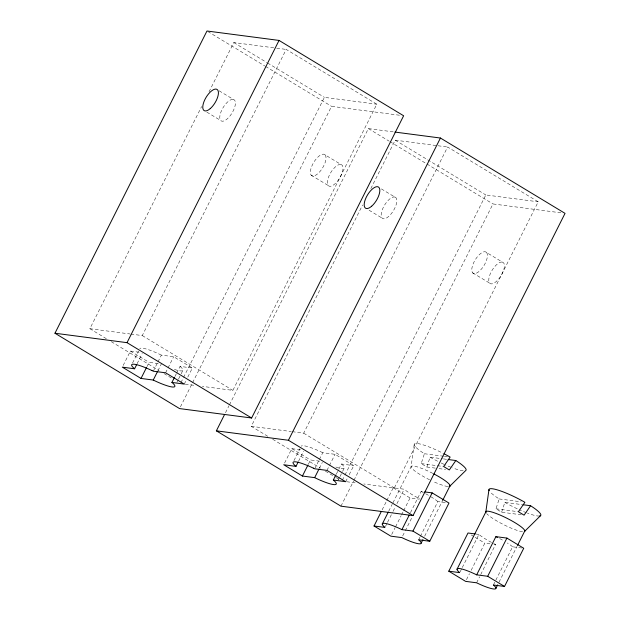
<?xml version="1.0" encoding="UTF-8"?>
<svg xmlns="http://www.w3.org/2000/svg" width="620" height="620" viewBox="0 0 620 620"><rect width="100%" height="100%" fill="white"/><g stroke="black" fill="none" stroke-linecap="round" stroke-linejoin="round"><path stroke-width="0.46" stroke-dasharray="3.1 2.33" d="M414.191 444.486L411.075 466.752L392.584 503.525M435.294 468.123L426.878 467.015L421.213 463.597L424.398 453.732L421.623 451.887A28.97 4.782 26.7 0 1 416.942 443.486A28.97 4.782 26.7 0 1 443.657 453.569M521.273 514.794L501.634 512.221L495.969 508.795L499.154 498.937L496.38 497.085A28.97 4.782 26.7 0 1 490.141 491.924M426.878 467.015L430.079 457.157L442.486 458.777M501.634 512.221L504.835 502.363L522.009 504.61M137.121 363.7L142.205 353.524M298.53 461.303L303.606 451.128M106.346 338.683L89.869 328.716L201.616 106.532M209.01 91.838L233.794 42.563L275.722 48.042M123.178 365.451L130.417 351.067L139.857 352.315M130.843 334.079L142.275 335.575L286.2 49.414L376.813 104.207L232.888 390.368L202.399 386.376M132.556 363.018L138.516 351.176M146.979 366.598L149.102 362.367L159.456 363.723M153.28 371.186L157.534 362.731M157.96 361.886L161.363 355.113L173.654 356.725L192.34 368.024L186.814 379.022M157.937 370.737L161.34 363.963M165.571 372.798L173.654 356.725M176.917 382.276L178.196 379.735M178.622 378.89L180.753 374.658M181.172 373.813L182.877 370.427M180.916 382.649L183.086 378.324M183.52 377.464L324.407 97.356L376.813 104.207M184.256 384.098L186.388 379.866M180.428 406.852L192.154 383.532M192.588 382.672L331.568 106.338L399.838 115.274M225.486 412.703L228.966 405.79M229.4 404.93L368.381 128.603L393.979 131.952M267.747 436.279L251.271 426.32L362.584 204.995M370.845 188.573L395.196 140.159L437.123 145.646M284.588 463.047L291.819 448.663L301.258 449.911M292.245 431.683L303.684 433.179L447.609 147.017L538.222 201.81L394.297 487.971L363.8 483.98M293.965 460.621L299.917 448.771M308.38 464.194L310.512 459.963L320.865 461.319M314.681 468.79L318.944 460.327M319.362 459.482L322.772 452.716L335.056 454.321L353.749 465.62L348.215 476.625M319.339 468.332L322.322 462.411M326.972 470.394L335.056 454.321M338.326 479.872L339.597 477.338M340.024 476.493L342.155 472.262M342.581 471.409L344.278 468.03M342.317 480.244L344.495 475.928M344.929 475.06L485.809 194.951L538.222 201.81M345.658 481.701L347.789 477.47M340.961 506.176L353.555 481.136M353.989 480.268L492.97 203.941L561.24 212.869M382.145 509.865L386.407 501.371M386.841 500.526L393.243 487.793L404.186 489.226L405.085 489.963A21.731 3.588 26.7 0 0 420.004 498.891M388.709 511.221L392.15 504.378M385.408 526.574L387.113 523.179M387.539 522.327L392.662 512.143M393.088 511.291L395.227 507.052M396.932 503.657L404.186 489.226M391.701 534.463L395.118 527.674M395.545 526.822L401.094 515.786M401.52 514.941L403.232 511.546M403.659 510.694L410.06 497.961L419.221 499.162M410.456 512.663L421.127 491.443L422.972 491.683M402.698 535.905L404.837 531.658M405.263 530.805L412.091 517.227M418.639 539.795L419.918 537.253M420.344 536.401L437.852 501.596L445.268 502.572M424.654 536.207L442.719 500.293M460.156 571.779L461.869 568.385M462.295 567.533L478.942 534.432L479.841 535.168A21.731 3.588 26.7 0 0 495.519 544.468L480.019 576.011M466.457 579.669L469.449 573.725M471.154 570.33L484.817 543.167L490.311 543.887M476.602 582.8L479.586 576.864M493.396 585.001L512.608 546.801L521.877 548.018M498.984 582.273L517.049 546.352M174.917 376.518L176.204 373.992M176.63 373.147L180.064 366.404L192.34 368.024M336.319 474.122L341.465 464L353.749 465.62M276.675 48.166L286.2 49.414M438.077 145.77L447.609 147.017M89.869 328.716L129.89 333.955M185.248 384.137L195.726 385.508M251.271 426.32L291.292 431.551M424.398 453.732L443.463 456.227M444.416 456.351L449.182 456.971M443.439 458.901L447.253 459.404M421.213 463.597L443.641 466.527M439.038 468.611L445.579 469.464M499.154 498.937L521.079 501.805M346.65 481.732L357.128 483.104M495.969 508.795L518.398 511.732M476.207 534.068L478.942 534.432M493.977 544.368L495.814 544.608M161.363 355.113L160.037 354.462A24.141 3.983 26.7 0 0 139.794 348.634M322.772 452.716L321.439 452.058A24.141 3.983 26.7 0 0 301.196 446.229M430.079 457.157L431.9 458.203A28.97 4.782 26.7 0 0 438.286 461.567M504.835 502.363L506.656 503.401A28.97 4.782 26.7 0 0 518.739 509.493M233.794 42.563L266.74 62.481M267.561 62.984L324.407 97.356M395.196 140.159L485.809 194.951M207.801 31.496L264.732 65.929M265.554 66.425L331.568 106.338M368.381 128.603L389.004 141.073M389.833 141.569L426.134 163.525M426.963 164.021L492.97 203.941M219.162 90.815L234.538 100.115A12.408 5.231 -58.8 0 1 227.222 118.893A12.408 5.231 -58.8 0 1 220.999 111.848A12.408 5.231 -58.8 0 1 234.538 100.115M325.151 154.907A12.408 5.231 -58.8 0 1 317.835 173.685A12.408 5.231 -58.8 0 1 311.612 166.641A12.408 5.231 -58.8 0 1 325.151 154.907L342.139 165.176A12.408 5.231 -58.8 0 1 334.831 183.962A12.408 5.231 -58.8 0 1 328.6 176.909A12.408 5.231 -58.8 0 1 342.139 165.176M381.378 188.906L395.94 197.71A12.408 5.231 -58.8 0 1 388.632 216.496A12.408 5.231 -58.8 0 1 382.401 209.444A12.408 5.231 -58.8 0 1 395.94 197.71M486.553 252.503A12.408 5.231 -58.8 0 1 479.245 271.289A12.408 5.231 -58.8 0 1 473.014 264.236A12.408 5.231 -58.8 0 1 486.553 252.503L503.541 262.779A12.408 5.231 -58.8 0 1 496.232 281.565A12.408 5.231 -58.8 0 1 490.002 274.513A12.408 5.231 -58.8 0 1 503.541 262.779M206.879 112.142L220.635 120.458M311.248 175.251L328.236 185.519M369.094 210.226L382.036 218.054M472.649 272.846L489.645 283.123M142.275 335.575L232.888 390.368M303.684 433.179L394.297 487.971M393.243 487.793L410.06 497.961M471.2 534.936L474.409 536.874M475.207 537.354L484.817 543.167M130.417 351.067L149.102 362.367M291.819 448.663L310.512 459.963M111.282 341.667L159.061 370.558M164.006 373.55L173.887 379.525M272.692 439.27L320.47 468.162M325.407 471.146L335.296 477.129M336.118 477.625L341.062 480.616M512.608 546.801L511.57 545.941A21.731 3.588 26.7 0 0 507.3 542.981M437.852 501.596L436.813 500.743A21.731 3.588 26.7 0 0 430.621 496.581M463.186 470.812A28.97 4.782 26.7 0 1 452.639 467.899M450.996 467.271A28.97 4.782 26.7 0 1 444.788 464.651M443.982 464.287A28.97 4.782 26.7 0 1 440.727 462.768M421.127 491.443A21.731 3.588 26.7 0 1 423.421 492.582M425.677 493.768A21.731 3.588 26.7 0 1 429.272 495.775M447.826 486.499A21.731 3.588 26.7 0 1 433.419 481.6M429.606 479.787A21.731 3.588 26.7 0 1 411.153 466.472A21.731 3.588 26.7 0 1 433.024 473.486M539.539 516.018A28.97 4.782 26.7 0 1 527.388 513.096M526.489 512.755A28.97 4.782 26.7 0 1 519.537 509.857M499.681 538.571A21.731 3.588 26.7 0 1 504.029 540.981M522.582 531.697A21.731 3.588 26.7 0 1 503.595 524.613A21.731 3.588 26.7 0 1 486.731 513.631M341.465 464A24.141 3.983 26.7 0 1 333.707 466.294M180.064 366.404A24.141 3.983 26.7 0 1 172.306 368.691"/><path stroke-width="0.93" d="M488.947 489.692L485.832 511.957L457.018 569.253M151.947 370.535L153.28 371.186L165.571 372.798L184.256 384.098L171.911 382.424A24.157 3.983 26.7 0 1 154.55 380.68L153.256 380.045L141.019 378.44L122.326 367.141L134.587 368.792L136.702 364.552M313.356 468.139L314.681 468.79L326.972 470.394L345.658 481.701L333.32 480.019A24.157 3.983 26.7 0 1 315.952 478.276L314.658 477.64L302.421 476.044L283.735 464.744L295.988 466.387L298.104 462.148M54.963 333.235L206.972 31L279.039 40.424L403.628 115.769L251.619 418.004L179.56 408.58L54.963 333.235L127.03 342.666L251.619 418.004M127.03 342.666L279.039 40.424M141.019 378.44L146.553 367.443M153.256 380.045L157.511 371.582M394.925 132.076L440.44 138.028L565.037 213.365L413.029 515.6L340.961 506.176L216.372 430.838L224.618 414.431M216.372 430.838L288.432 440.262L440.44 138.028M302.421 476.044L307.954 465.039M314.658 477.64L318.92 469.185M424.808 491.924L432.156 492.885L448.973 503.053L429.768 541.252L418.639 539.795L419.174 540.237A21.731 3.588 26.7 0 1 404.604 538.904L401.845 537.602L390.848 536.161L374.031 525.993L381.285 511.562M382.261 524.047L388.283 512.073M374.031 525.993L384.981 527.418L384.299 526.861A21.731 3.588 26.7 0 1 401.923 529.635L409.177 515.204M401.923 529.635L412.943 531.084L432.156 492.885M421.213 543.05L422.933 539.632M442.719 500.293L450.035 485.755M448.787 571.191L459.73 572.624L459.056 572.066A21.731 3.588 26.7 0 1 476.671 574.841L495.884 536.649L506.912 538.09L523.73 548.258L504.517 586.458L493.396 585.001L493.931 585.443A21.731 3.588 26.7 0 1 479.361 584.102L476.602 582.8L465.604 581.366L448.787 571.191L467.999 532.999L475.292 533.952M476.671 574.841L487.7 576.282L506.912 538.09M495.969 588.256L497.689 584.838M517.475 545.499L524.791 530.96M171.911 382.424L174.483 377.363M333.32 480.019L335.893 474.966M449.764 486.25L465.775 470.487A28.97 4.782 26.7 0 0 458.699 462.427L455.839 460.528L449.322 469.952L443.641 466.527L450.136 457.095L448.415 456.111A28.97 4.782 26.7 0 0 444.463 453.987M539.539 516.018A28.97 4.782 26.7 0 0 533.448 507.633L530.596 505.734L524.078 515.158L518.398 511.732L524.892 502.301L523.171 501.317A28.97 4.782 26.7 0 0 489.226 490.66M540.532 515.685L524.52 531.456A21.731 3.588 26.7 0 0 505.494 517.545A21.731 3.588 26.7 0 0 486.041 512.686M448.206 459.529L455.839 460.528M522.962 504.734L530.596 505.734M288.432 440.262L413.029 515.6M412.943 531.084L429.768 541.252M487.7 576.282L504.517 586.458M295.988 466.387L294.508 465.046A24.157 3.983 26.7 0 1 313.34 468.131M134.587 368.792L133.106 367.443A24.157 3.983 26.7 0 1 151.931 370.528M433.783 473.874A21.731 3.588 26.7 0 1 449.019 486.499M495.884 536.649A21.731 3.588 26.7 0 1 497.411 537.4M371.644 206.22A12.408 5.231 -58.8 0 0 378.952 187.442A12.408 5.231 -58.8 0 0 365.413 199.167A12.408 5.231 -58.8 0 0 371.644 206.22M210.234 108.624A12.408 5.231 -58.8 0 0 217.542 89.838A12.408 5.231 -58.8 0 0 204.003 101.572A12.408 5.231 -58.8 0 0 210.234 108.624"/></g></svg>
